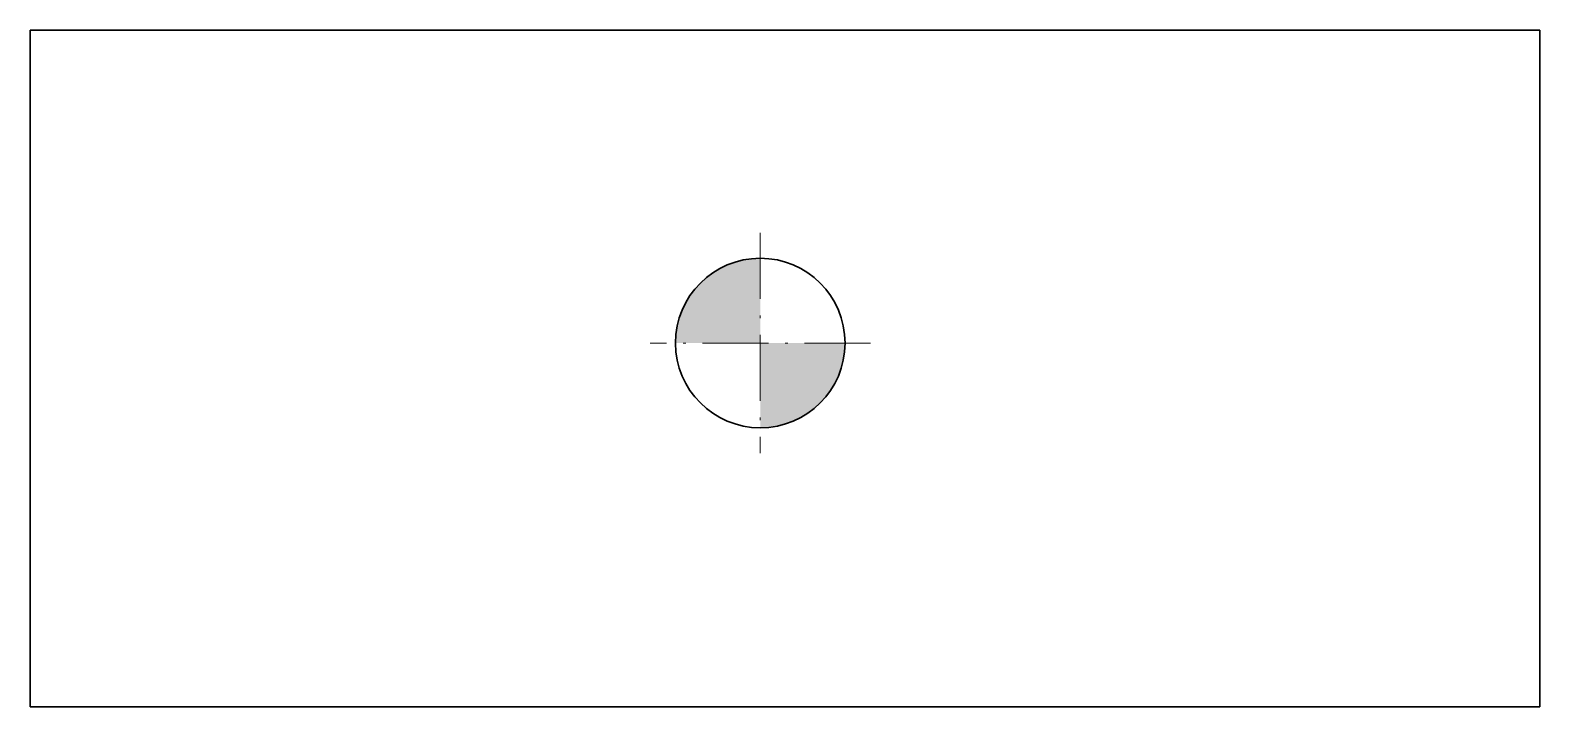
# Model space of a CAD drawing. Header units: inches. Extents: x 141901.2 to 141972.5, y -17879.2 to -17847.3.
import ezdxf

# ---------------------------------------------------------------- set-up
doc = ezdxf.new("R2010")
doc.units = ezdxf.units.IN
doc.header["$MEASUREMENT"] = 0
doc.linetypes.add('DASHDOT', pattern=[18.5, 12, -3, 0.5, -3])
for name, color, linetype, lineweight in [('CENTER', 2, 'DASHDOT', 13), ('DIM', 2, 'CONTINUOUS', 20), ('DRAWING', 7, 'CONTINUOUS', 35)]:
    doc.layers.add(name, color=color, linetype=linetype, lineweight=lineweight)
doc.layers.add('JEE-DIM标注', color=8, linetype='CONTINUOUS')

# ---------------------------------------------------------------- blocks, each defined once
blk = doc.blocks.new('CadAider_销孔标记')
at = {"layer": 'DIM'}
h = blk.add_hatch(color=1, dxfattribs=at)
h.dxf.hatch_style = 1
h.paths.add_polyline_path([(0, 1, 0.414214), (-1, 0), (0, 0)])
h.paths.add_polyline_path([(1, 0), (0, 0), (0, -1, 0.414214)])

msp = doc.modelspace()

# ---------------------------------------------------------------- linework, layer by layer
at = {"layer": 'CENTER', "linetype": 'DASHDOT', "ltscale": 0.259999}
for p, q in [((141935.7, -17856.828), (141935.7, -17867.228)), ((141940.9, -17862.028), (141930.5, -17862.028))]:
    msp.add_line(p, q, dxfattribs=at)
at = {"layer": 'DRAWING'}
msp.add_lwpolyline([(141901.247, -17847.268), (141972.486, -17847.268), (141972.486, -17879.192), (141901.247, -17879.192)], close=True, dxfattribs=at)
msp.add_circle((141935.7, -17862.028), 4, dxfattribs=at)

# ---------------------------------------------------------------- block references
at = {"layer": 'JEE-DIM标注', "color": 3, "xscale": 4, "yscale": 4, "zscale": 4}
msp.add_blockref('CadAider_销孔标记', (141935.7, -17862.028), dxfattribs=at)

doc.saveas('drawing.dxf')
